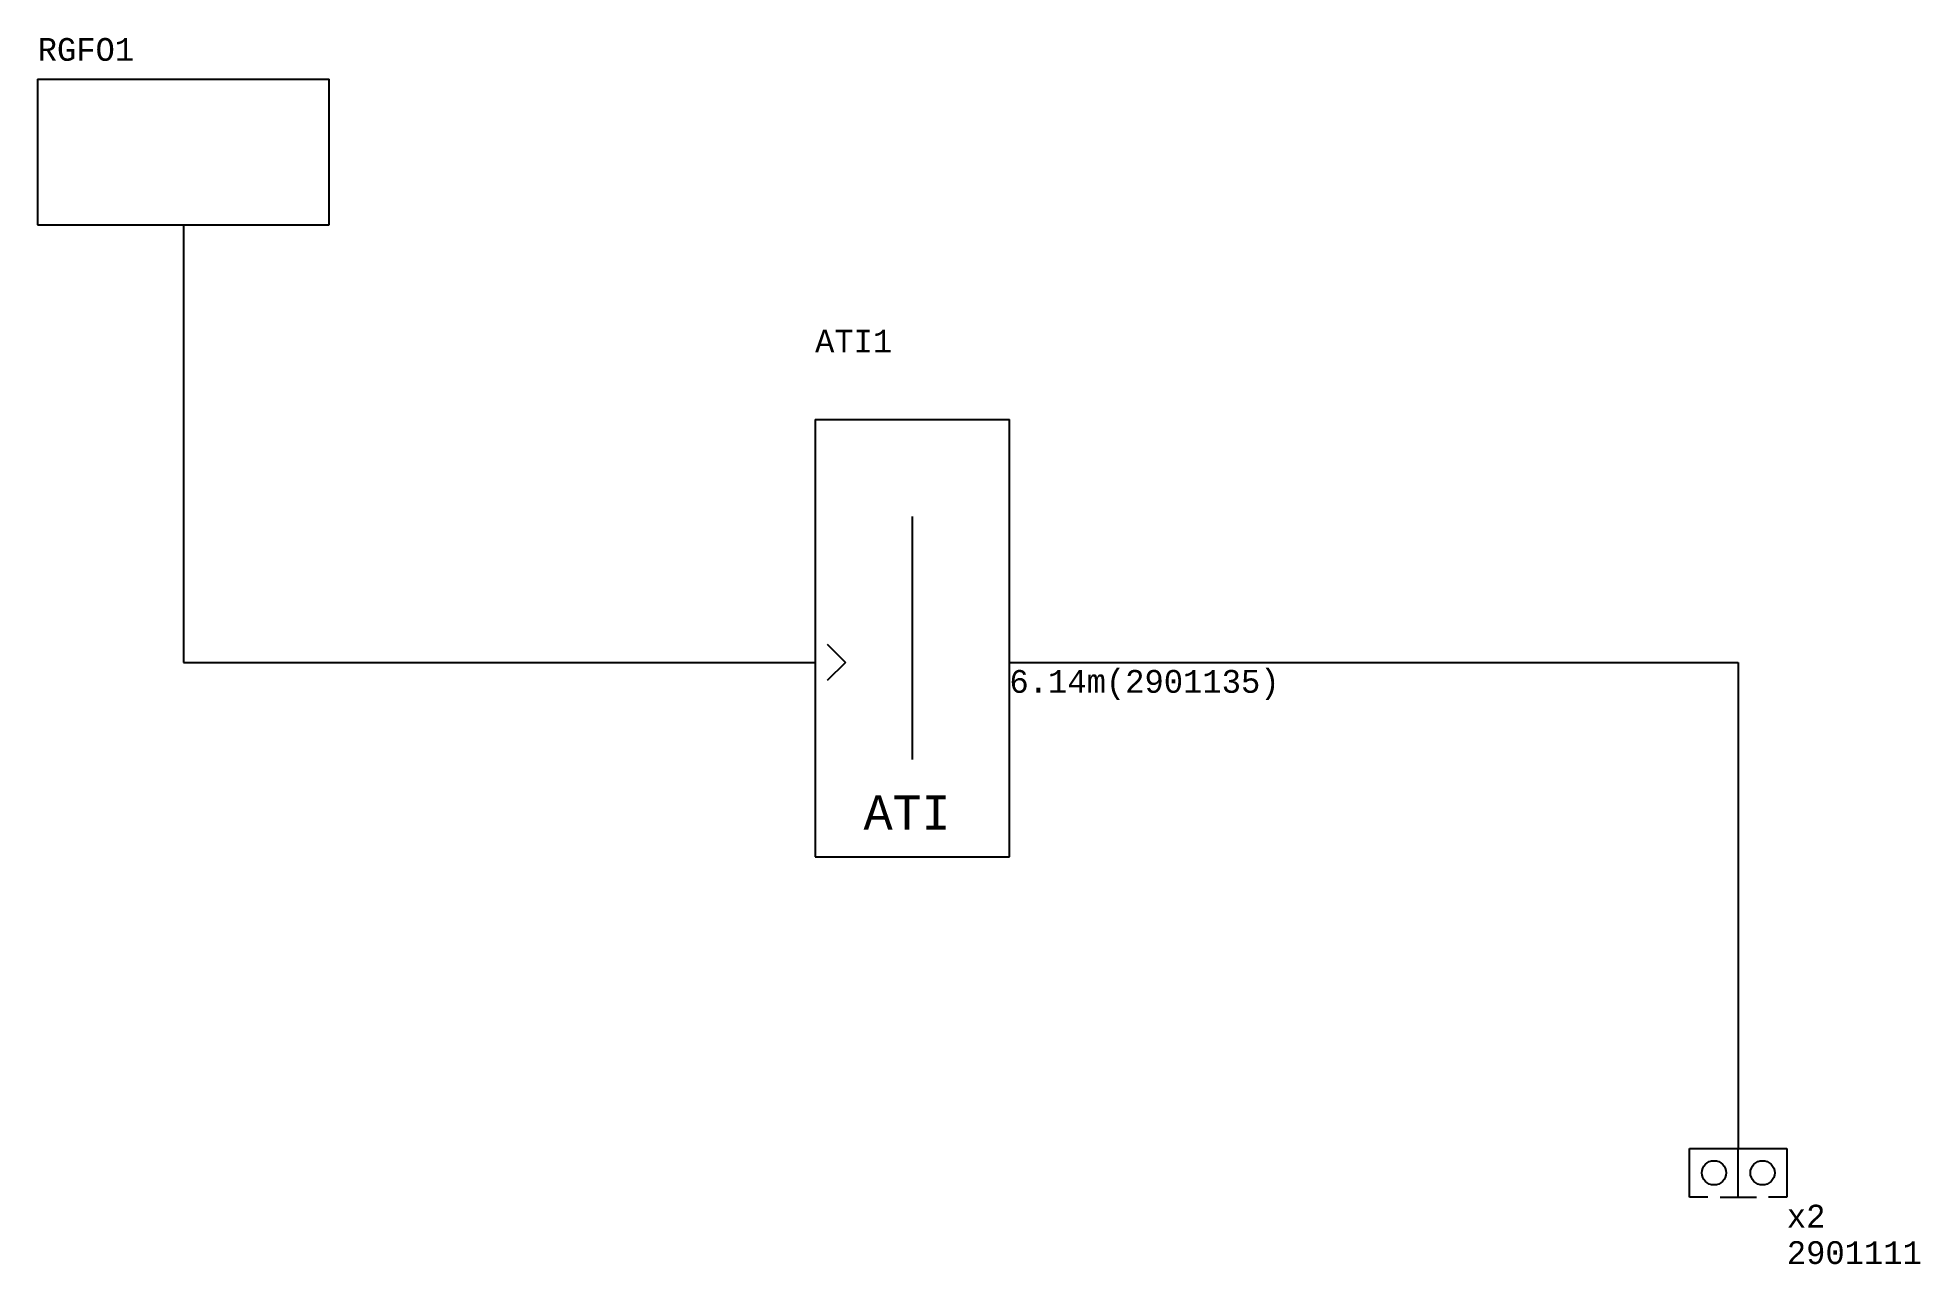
# Model space of a CAD drawing. Extents: x 128 to 438, y -323 to -121.
import ezdxf

# ---------------------------------------------------------------- set-up
doc = ezdxf.new("R2010")
doc.units = 0
doc.styles.add('TextSytle', font='Lucida Console')

# ---------------------------------------------------------------- blocks, each defined once
blk = doc.blocks.new('RGFO1')
for p, q in [((0, 0), (0, -24)), ((0, 0), (48, 0)), ((48, -24), (48, 0)), ((0, -24), (48, -24)), ((24, -24), (24, -32))]:
    blk.add_line(p, q)
blk = doc.blocks.new('ATI1')
for p, q in [((0, 0), (0, -72)), ((0, 0), (32, 0)), ((8, 0), (8, 0)), ((16, 0), (16, 0)), ((24, 0), (24, 0)), ((32, -72), (32, 0)), ((0, -8), (0, -8)), ((32, -8), (32, -8)), ((0, -16), (0, -16)), ((16, -16), (16, -56)), ((32, -16), (32, -16)), ((0, -24), (0, -24)), ((32, -24), (32, -24)), ((0, -32), (0, -32)), ((32, -32), (32, -32)), ((2, -37), (5, -40)), ((0, -40), (0, -40)), ((5, -40), (2, -43)), ((32, -40), (32, -40)), ((0, -48), (0, -48)), ((32, -48), (32, -48)), ((0, -56), (0, -56)), ((32, -56), (32, -56)), ((0, -64), (0, -64)), ((32, -64), (32, -64)), ((0, -72), (32, -72)), ((8, -72), (8, -72)), ((16, -72), (16, -72)), ((24, -72), (24, -72))]:
    blk.add_line(p, q)
at = {"color": 7, "style": 'TextSytle'}
blk.add_text('ATI', height=5.625, dxfattribs=at).set_placement((8, -67.5))
blk = doc.blocks.new('T1')
for p, q in [((8, 0), (8, -8)), ((0, -16), (0, -8)), ((0, -8), (16, -8)), ((8, -16), (8, -8)), ((16, -8), (16, -16)), ((3, -16), (0, -16)), ((5, -16), (11, -16)), ((16, -16), (13, -16))]:
    blk.add_line(p, q)
for centre in [(4, -12), (12, -12)]:
    blk.add_circle(centre, 2)

msp = doc.modelspace()

# ---------------------------------------------------------------- linework, layer by layer
for p, q in [((152, -160), (152, -224)), ((152, -224), (256, -224)), ((288, -224), (408, -224)), ((408, -224), (408, -296))]:
    msp.add_line(p, q)

# ---------------------------------------------------------------- block references
for name, p in [('RGFO1', (128, -128)), ('ATI1', (256, -184)), ('T1', (400, -296))]:
    msp.add_blockref(name, p)

# ---------------------------------------------------------------- texts
at = {"color": 5, "style": 'TextSytle'}
for s, p in [('RGFO1', (128, -125)), ('ATI1', (256, -173)), ('6.14m(2901135)', (288, -229)), ('x2', (416, -317)), ('2901111', (416, -323))]:
    msp.add_text(s, height=3.75, dxfattribs=at).set_placement(p)

doc.saveas('drawing.dxf')
